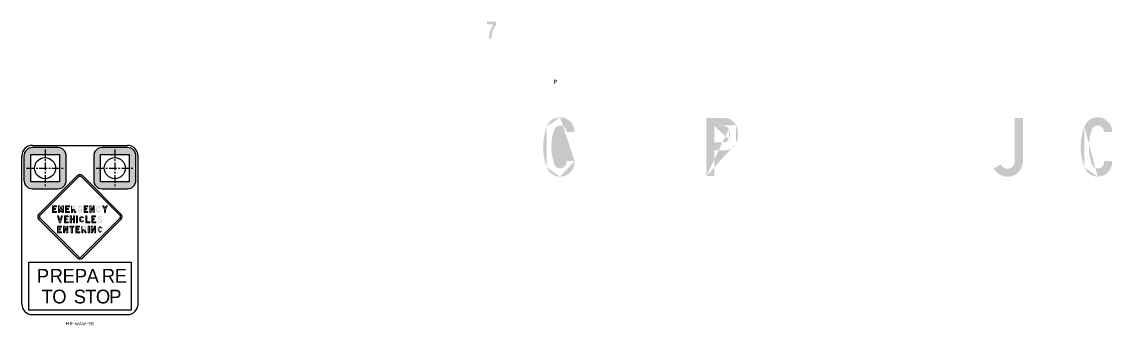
# Model space of a CAD drawing. Extents: x -269 to 1038, y -1303 to 235.
# Drawn here: x -269 to 763, y -52 to 235 of the extents above; entities that cross this region are included whole.
import ezdxf

# ---------------------------------------------------------------- set-up
doc = ezdxf.new("R2010")
doc.units = 0
doc.header["$LTSCALE"] = 6
doc.header["$MEASUREMENT"] = 0
doc.linetypes.add('CENTER', pattern=[2, 1.25, -0.25, 0.25, -0.25])
doc.linetypes.add('CENTERX2', pattern=[101.6, 63.5, -12.7, 12.7, -12.7])
doc.layers.get('0').update_dxf_attribs({"linetype": 'CONTINUOUS'})
for name, color, linetype in [('CENT25', 1, 'CENTER'), ('GREEN', 84, 'CONTINUOUS'), ('L25', 1, 'CONTINUOUS'), ('L35', 3, 'CONTINUOUS'), ('T25', 1, 'CONTINUOUS'), ('TBLK25', 1, 'CONTINUOUS')]:
    doc.layers.add(name, color=color, linetype=linetype)
doc.styles.add('DSERIES', font='Dseries')
doc.styles.add('ISO', font='iso')

msp = doc.modelspace()

# ---------------------------------------------------------------- hatches: boundary and pattern name
at = {"layer": 'GREEN'}
h = msp.add_hatch(color=256, dxfattribs=at)
h.paths.add_polyline_path([(254.5, 101.9), (254.4, 101.9)], flags=16)
edge = h.paths.add_edge_path()
edge.add_line((246.8, 103.1), (254.5, 103.1))
edge.add_line((254.5, 103.1), (254.5, 101.9))
edge.add_line((254.1, 98.9), (254.5, 101.9))
edge.add_line((254.1, 98.9), (253.1, 96))
edge.add_line((253.1, 96), (251.5, 93.4))
edge.add_line((251.5, 93.4), (249.3, 91.2))
edge.add_line((249.3, 91.2), (246.7, 89.5))
edge.add_line((246.7, 89.5), (243.8, 88.5))
edge.add_line((243.8, 88.5), (240.7, 88.2))
edge.add_line((240.7, 88.2), (237.5, 88.6))
edge.add_line((237.5, 88.6), (234.4, 89.8))
edge.add_line((234.4, 89.8), (231.7, 91.6))
edge.add_line((231.7, 91.6), (229.6, 94.1))
edge.add_line((229.6, 94.1), (228.1, 97))
edge.add_line((228.1, 97), (226.2, 103.3))
edge.add_line((226.2, 103.3), (225, 109.7))
edge.add_line((225, 109.7), (224.6, 116.3))
edge.add_line((224.6, 116.3), (225, 122.8))
edge.add_line((225, 122.8), (226.2, 129.2))
edge.add_line((226.2, 129.2), (228.1, 135.5))
edge.add_line((228.1, 135.5), (229.6, 138.4))
edge.add_line((229.6, 138.4), (231.7, 140.9))
edge.add_line((231.7, 140.9), (234.4, 142.7))
edge.add_line((234.4, 142.7), (237.5, 143.9))
edge.add_line((237.5, 143.9), (240.7, 144.3))
edge.add_line((240.7, 144.3), (243.8, 144))
edge.add_line((243.8, 144), (246.7, 143))
edge.add_line((246.7, 143), (249.3, 141.3))
edge.add_line((249.3, 141.3), (251.5, 139.1))
edge.add_line((251.5, 139.1), (253.1, 136.5))
edge.add_line((253.1, 136.5), (254.1, 133.6))
edge.add_line((254.1, 133.6), (254.5, 130.5))
edge.add_line((254.5, 130.5), (246.8, 130.5))
edge.add_line((246.8, 130.5), (246.3, 132.9))
edge.add_line((246.3, 132.9), (245, 134.8))
edge.add_line((245, 134.8), (243, 136.2))
edge.add_line((243, 136.2), (240.7, 136.6))
edge.add_line((240.7, 136.6), (238.4, 136.1))
edge.add_line((238.4, 136.1), (236.5, 134.8))
edge.add_line((236.5, 134.8), (235.2, 132.7))
edge.add_line((235.2, 132.7), (233.4, 126.3))
edge.add_line((233.4, 126.3), (232.5, 119.6))
edge.add_line((232.5, 119.6), (232.5, 112.9))
edge.add_line((232.5, 112.9), (233.4, 106.2))
edge.add_line((233.4, 106.2), (235.2, 99.8))
edge.add_line((235.2, 99.8), (236.5, 97.7))
edge.add_line((236.5, 97.7), (238.4, 96.4))
edge.add_line((238.4, 96.4), (240.7, 95.9))
edge.add_line((240.7, 95.9), (243, 96.4))
edge.add_line((243, 96.4), (245, 97.7))
edge.add_line((245, 97.7), (246.3, 99.6))
edge.add_line((246.3, 99.6), (246.8, 101.9))
edge.add_line((246.8, 101.9), (246.8, 103.1))
edge = h.paths.add_edge_path(flags=16)
edge.add_line((254.5, 103.1), (254.4, 103.1))
edge.add_line((240.7, 144.3), (240.7, 144.3))
edge.add_line((228.1, 135.5), (228.1, 135.5))
edge.add_line((228.1, 97), (228.1, 97))
edge.add_line((240.7, 88.2), (240.7, 88.2))
h = msp.add_hatch(color=256, dxfattribs=at)
h.paths.add_polyline_path([(396.1, 136), (396.1, 136)], flags=16)
edge = h.paths.add_edge_path(flags=17)
edge.add_line((386.8, 120.6), (386.8, 136))
edge.add_line((386.8, 136), (396.1, 136))
edge.add_line((397.9, 135.7), (396.1, 136))
edge.add_line((397.9, 135.7), (399.4, 134.7))
edge.add_line((399.4, 134.7), (400.5, 133.3))
edge.add_line((400.5, 133.3), (401.5, 130))
edge.add_line((401.5, 130), (401.5, 126.6))
edge.add_line((401.5, 126.6), (400.5, 123.4))
edge.add_line((400.5, 123.4), (399.4, 121.9))
edge.add_line((399.4, 121.9), (397.9, 121))
edge.add_line((397.9, 121), (396.1, 120.6))
edge.add_line((396.1, 120.6), (386.8, 120.6))
h.paths.add_polyline_path([(396.1, 143.7), (396.1, 143.7)], flags=16)
edge = h.paths.add_edge_path()
edge.add_line((386.8, 88.7), (379.1, 88.7))
edge.add_line((379.1, 88.7), (379.1, 143.7))
edge.add_line((379.1, 143.7), (396.1, 143.7))
edge.add_line((399.4, 143.3), (396.1, 143.7))
edge.add_line((399.4, 143.3), (402.5, 142))
edge.add_line((402.5, 142), (405.2, 139.9))
edge.add_line((405.2, 139.9), (407.1, 137.1))
edge.add_line((407.1, 137.1), (408.5, 133.8))
edge.add_line((408.5, 133.8), (409.2, 130.2))
edge.add_line((409.2, 130.2), (409.2, 126.5))
edge.add_line((409.2, 126.5), (408.5, 122.9))
edge.add_line((408.5, 122.9), (407.1, 119.6))
edge.add_line((407.1, 119.6), (405.2, 116.8))
edge.add_line((405.2, 116.8), (402.5, 114.7))
edge.add_line((402.5, 114.7), (399.4, 113.4))
edge.add_line((399.4, 113.4), (396.1, 113))
edge.add_line((396.1, 113), (386.8, 113))
edge.add_line((386.8, 113), (386.8, 88.7))
edge = h.paths.add_edge_path()
edge.add_line((386.8, 136), (386.7, 136))
edge.add_line((400.5, 123.4), (400.5, 123.4))
edge.add_line((400.5, 133.3), (400.5, 133.3))
edge.add_line((379.1, 88.7), (379.1, 88.7))
edge.add_line((407.1, 119.6), (407.1, 119.6))
edge.add_line((407.1, 137.1), (407.1, 137.1))
h = msp.add_hatch(color=256, dxfattribs=at)
h.paths.add_polyline_path([(396.1, 136), (396.1, 136)], flags=16)
edge = h.paths.add_edge_path(flags=17)
edge.add_line((386.8, 120.6), (386.8, 136))
edge.add_line((386.8, 136), (396.1, 136))
edge.add_line((397.9, 135.7), (396.1, 136))
edge.add_line((397.9, 135.7), (399.4, 134.7))
edge.add_line((399.4, 134.7), (400.5, 133.3))
edge.add_line((400.5, 133.3), (401.5, 130))
edge.add_line((401.5, 130), (401.5, 126.6))
edge.add_line((401.5, 126.6), (400.5, 123.4))
edge.add_line((400.5, 123.4), (399.4, 121.9))
edge.add_line((399.4, 121.9), (397.9, 121))
edge.add_line((397.9, 121), (396.1, 120.6))
edge.add_line((396.1, 120.6), (386.8, 120.6))
h.paths.add_polyline_path([(396.1, 143.7), (396.1, 143.7)], flags=16)
edge = h.paths.add_edge_path()
edge.add_line((386.8, 88.7), (379.1, 88.7))
edge.add_line((379.1, 88.7), (379.1, 143.7))
edge.add_line((379.1, 143.7), (396.1, 143.7))
edge.add_line((399.4, 143.3), (396.1, 143.7))
edge.add_line((399.4, 143.3), (402.5, 142))
edge.add_line((402.5, 142), (405.2, 139.9))
edge.add_line((405.2, 139.9), (407.1, 137.1))
edge.add_line((407.1, 137.1), (408.5, 133.8))
edge.add_line((408.5, 133.8), (409.2, 130.2))
edge.add_line((409.2, 130.2), (409.2, 126.5))
edge.add_line((409.2, 126.5), (408.5, 122.9))
edge.add_line((408.5, 122.9), (407.1, 119.6))
edge.add_line((407.1, 119.6), (405.2, 116.8))
edge.add_line((405.2, 116.8), (402.5, 114.7))
edge.add_line((402.5, 114.7), (399.4, 113.4))
edge.add_line((399.4, 113.4), (396.1, 113))
edge.add_line((396.1, 113), (386.8, 113))
edge.add_line((386.8, 113), (386.8, 88.7))
edge = h.paths.add_edge_path()
edge.add_line((386.8, 136), (386.7, 136))
edge.add_line((400.5, 123.4), (400.5, 123.4))
edge.add_line((400.5, 133.3), (400.5, 133.3))
edge.add_line((379.1, 88.7), (379.1, 88.7))
edge.add_line((407.1, 119.6), (407.1, 119.6))
edge.add_line((407.1, 137.1), (407.1, 137.1))
h = msp.add_hatch(color=256, dxfattribs=at)
h.paths.add_polyline_path([(671, 102.5), (671, 102.5)], flags=16)
edge = h.paths.add_edge_path()
edge.add_line((671, 143.7), (671, 102.5))
edge.add_line((670.7, 100.5), (671, 102.5))
edge.add_line((670.7, 100.5), (669.8, 98.6))
edge.add_line((669.8, 98.6), (668.3, 97.1))
edge.add_line((668.3, 97.1), (666.5, 96))
edge.add_line((666.5, 96), (664.5, 95.6))
edge.add_line((664.5, 95.6), (662.4, 95.8))
edge.add_line((662.4, 95.8), (660.5, 96.6))
edge.add_line((660.5, 96.6), (658.9, 98))
edge.add_line((658.9, 98), (657.8, 99.8))
edge.add_line((657.8, 99.8), (651.2, 95.9))
edge.add_line((651.2, 95.9), (653, 93.2))
edge.add_line((653, 93.2), (655.3, 91))
edge.add_line((655.3, 91), (658.1, 89.3))
edge.add_line((658.1, 89.3), (661.1, 88.3))
edge.add_line((661.1, 88.3), (664.4, 88))
edge.add_line((664.4, 88), (667.5, 88.4))
edge.add_line((667.5, 88.4), (670.6, 89.5))
edge.add_line((670.6, 89.5), (673.3, 91.2))
edge.add_line((673.3, 91.2), (675.6, 93.5))
edge.add_line((675.6, 93.5), (677.3, 96.3))
edge.add_line((677.3, 96.3), (678.3, 99.3))
edge.add_line((678.3, 99.3), (678.7, 102.5))
edge.add_line((678.7, 102.5), (678.7, 143.7))
edge.add_line((678.7, 143.7), (671, 143.7))
edge = h.paths.add_edge_path(flags=16)
edge.add_line((678.7, 102.5), (678.7, 102.5))
edge.add_line((678.7, 102.5), (678.7, 102.5))
edge = h.paths.add_edge_path(flags=16)
edge.add_line((657.8, 99.8), (657.8, 99.8))
h = msp.add_hatch(color=256, dxfattribs=at)
h.paths.add_polyline_path([(763.2, 101.9), (763.2, 101.9)], flags=16)
edge = h.paths.add_edge_path()
edge.add_line((755.5, 103.1), (763.2, 103.1))
edge.add_line((763.2, 103.1), (763.2, 101.9))
edge.add_line((762.9, 98.9), (763.2, 101.9))
edge.add_line((762.9, 98.9), (761.9, 96))
edge.add_line((761.9, 96), (760.3, 93.4))
edge.add_line((760.3, 93.4), (758.1, 91.2))
edge.add_line((758.1, 91.2), (755.5, 89.5))
edge.add_line((755.5, 89.5), (752.6, 88.5))
edge.add_line((752.6, 88.5), (749.5, 88.2))
edge.add_line((749.5, 88.2), (746.2, 88.6))
edge.add_line((746.2, 88.6), (743.2, 89.8))
edge.add_line((743.2, 89.8), (740.5, 91.6))
edge.add_line((740.5, 91.6), (738.4, 94.1))
edge.add_line((738.4, 94.1), (736.9, 97))
edge.add_line((736.9, 97), (734.9, 103.3))
edge.add_line((734.9, 103.3), (733.8, 109.7))
edge.add_line((733.8, 109.7), (733.4, 116.3))
edge.add_line((733.4, 116.3), (733.8, 122.8))
edge.add_line((733.8, 122.8), (734.9, 129.2))
edge.add_line((734.9, 129.2), (736.9, 135.5))
edge.add_line((736.9, 135.5), (738.4, 138.4))
edge.add_line((738.4, 138.4), (740.5, 140.9))
edge.add_line((740.5, 140.9), (743.2, 142.7))
edge.add_line((743.2, 142.7), (746.2, 143.9))
edge.add_line((746.2, 143.9), (749.5, 144.3))
edge.add_line((749.5, 144.3), (752.6, 144))
edge.add_line((752.6, 144), (755.5, 143))
edge.add_line((755.5, 143), (758.1, 141.3))
edge.add_line((758.1, 141.3), (760.3, 139.1))
edge.add_line((760.3, 139.1), (761.9, 136.5))
edge.add_line((761.9, 136.5), (762.9, 133.6))
edge.add_line((762.9, 133.6), (763.2, 130.5))
edge.add_line((763.2, 130.5), (755.5, 130.5))
edge.add_line((755.5, 130.5), (755.1, 132.9))
edge.add_line((755.1, 132.9), (753.8, 134.8))
edge.add_line((753.8, 134.8), (751.8, 136.2))
edge.add_line((751.8, 136.2), (749.5, 136.6))
edge.add_line((749.5, 136.6), (747.2, 136.1))
edge.add_line((747.2, 136.1), (745.2, 134.8))
edge.add_line((745.2, 134.8), (744, 132.7))
edge.add_line((744, 132.7), (742.2, 126.3))
edge.add_line((742.2, 126.3), (741.3, 119.6))
edge.add_line((741.3, 119.6), (741.3, 112.9))
edge.add_line((741.3, 112.9), (742.2, 106.2))
edge.add_line((742.2, 106.2), (744, 99.8))
edge.add_line((744, 99.8), (745.2, 97.7))
edge.add_line((745.2, 97.7), (747.2, 96.4))
edge.add_line((747.2, 96.4), (749.5, 95.9))
edge.add_line((749.5, 95.9), (751.8, 96.4))
edge.add_line((751.8, 96.4), (753.8, 97.7))
edge.add_line((753.8, 97.7), (755.1, 99.6))
edge.add_line((755.1, 99.6), (755.5, 101.9))
edge.add_line((755.5, 101.9), (755.5, 103.1))
edge = h.paths.add_edge_path(flags=16)
edge.add_line((763.2, 103.1), (763.2, 103.1))
edge.add_line((749.5, 144.3), (749.5, 144.3))
edge.add_line((736.9, 135.5), (736.8, 135.5))
edge.add_line((736.9, 97), (736.8, 97))
edge.add_line((749.5, 88.2), (749.5, 88.2))
at = {"layer": 'L25'}
h = msp.add_hatch(color=256, dxfattribs=at)
h.paths.add_polyline_path([(-233.2, 109.2), (-233.2, 83.2), (-260.2, 83.2), (-260.2, 108.6), (-264.4, 113.3, 0.19903), (-266.7, 107.7), (-266.7, 84.7, 0.414214), (-258.7, 76.7), (-234.7, 76.7, 0.414214), (-226.7, 84.7), (-226.7, 107.7, 0.414214), (-234.7, 115.7), (-258.7, 115.7, 0.198795), (-264.4, 113.3), (-260.2, 108.6), (-260.2, 109.2)])
h.paths.add_polyline_path([(-168.2, 109.2), (-162.9, 113.2, 0.206844), (-168.7, 115.7), (-192.7, 115.7, 0.414214), (-200.7, 107.7), (-200.7, 84.7, 0.414214), (-192.7, 76.7), (-168.7, 76.7, 0.414214), (-160.7, 84.7), (-160.7, 107.7, 0.191005), (-162.9, 113.2), (-168.2, 109.2), (-167.2, 109.2), (-167.2, 83.2), (-194.2, 83.2), (-194.2, 109.2)])
at = {"layer": 'T25', "linetype": 'Continuous'}
h = msp.add_hatch(color=256, dxfattribs=at)
h.paths.add_polyline_path([(-190.6, 54.2), (-189.5, 54.2), (-189.5, 57.1), (-187.7, 60.6), (-188.8, 60.6), (-190, 58.3), (-191.2, 60.6), (-192.4, 60.6), (-190.6, 57.1)])
h.paths.add_polyline_path([(-204.2, 54.2), (-204.2, 60.6), (-203.2, 60.6), (-201.2, 56.9), (-201.2, 60.6), (-200.2, 60.6), (-200.2, 54.2), (-201, 54.2), (-203.2, 58.5), (-203.2, 54.2)])
h.paths.add_polyline_path([(-209.8, 54.2), (-209.8, 60.6), (-206.2, 60.6), (-206.2, 59.7), (-208.8, 59.7), (-208.8, 58.1), (-207.1, 58.1), (-207.1, 57.2), (-208.8, 57.2), (-208.8, 55.1), (-206.1, 55.1), (-206.1, 54.2)])
h.paths.add_polyline_path([(-227.3, 54.2), (-227.3, 60.6), (-223.7, 60.6), (-223.7, 59.7), (-226.3, 59.7), (-226.3, 58.1), (-224.6, 58.1), (-224.6, 57.2), (-226.3, 57.2), (-226.3, 55.1), (-223.6, 55.1), (-223.6, 54.2)])
h.paths.add_polyline_path([(-234, 54.2), (-234, 60.6), (-232.8, 60.6), (-231.6, 57.1), (-230.4, 60.6), (-229.2, 60.6), (-229.2, 54.2), (-230.2, 54.2), (-230.2, 57.8), (-231.6, 54.2), (-233, 57.8), (-233, 54.2)])
h.paths.add_polyline_path([(-239.6, 54.2), (-239.6, 60.6), (-236, 60.6), (-236, 59.7), (-238.6, 59.7), (-238.6, 58.1), (-236.9, 58.1), (-236.9, 57.2), (-238.6, 57.2), (-238.6, 55.1), (-235.9, 55.1), (-235.9, 54.2)])
h.paths.add_polyline_path([(-194.2, 59.1), (-195.3, 59.1), (-195.3, 59.3), (-195.4, 59.5), (-195.6, 59.6), (-195.8, 59.8), (-196.1, 59.8), (-196.3, 59.8), (-196.5, 59.7), (-196.7, 59.5), (-196.8, 59.3), (-197, 58.7), (-197.2, 58.1), (-197.2, 57.4), (-197.2, 56.8), (-197, 56.1), (-196.8, 55.5), (-196.7, 55.3), (-196.5, 55.2), (-196.3, 55.1), (-196.1, 55.1), (-195.8, 55.1), (-195.6, 55.2), (-195.4, 55.3), (-195.3, 55.5), (-195.3, 55.8), (-195.3, 55.9), (-194.2, 55.9), (-194.2, 55.8), (-194.2, 55.5), (-194.3, 55.1), (-194.5, 54.9), (-194.7, 54.6), (-195, 54.4), (-195.4, 54.3), (-195.7, 54.2), (-196.1, 54.1), (-196.5, 54.2), (-196.8, 54.3), (-197.1, 54.4), (-197.4, 54.6), (-197.6, 54.9), (-197.8, 55.2), (-198, 55.8), (-198.2, 56.5), (-198.3, 57.1), (-198.3, 57.7), (-198.2, 58.4), (-198, 59.1), (-197.8, 59.7), (-197.6, 60), (-197.4, 60.2), (-197.1, 60.4), (-196.8, 60.6), (-196.5, 60.6), (-196.1, 60.7), (-195.7, 60.7), (-195.4, 60.6), (-195, 60.4), (-194.7, 60.2), (-194.5, 60), (-194.3, 59.7), (-194.2, 59.4)])
h.paths.add_polyline_path([(-211.7, 59.1), (-212.7, 59.1), (-212.7, 59.3), (-212.8, 59.5), (-213, 59.6), (-213.2, 59.7), (-213.5, 59.8), (-213.7, 59.8), (-213.9, 59.7), (-214.1, 59.5), (-214.3, 59.3), (-214.5, 58.7), (-214.6, 58.1), (-214.7, 57.4), (-214.6, 56.8), (-214.5, 56.1), (-214.3, 55.5), (-214.1, 55.3), (-214, 55.2), (-213.8, 55.1), (-213.5, 55.1), (-213.3, 55.1), (-213, 55.2), (-212.9, 55.3), (-212.7, 55.5), (-212.7, 55.8), (-212.7, 56.4), (-213.5, 56.4), (-213.5, 57.3), (-211.7, 57.3), (-211.7, 55.8), (-211.7, 55.5), (-211.8, 55.1), (-212, 54.9), (-212.2, 54.6), (-212.5, 54.4), (-212.8, 54.3), (-213.1, 54.2), (-213.5, 54.1), (-213.9, 54.2), (-214.3, 54.3), (-214.6, 54.4), (-214.9, 54.6), (-215.1, 54.9), (-215.2, 55.2), (-215.5, 55.8), (-215.6, 56.5), (-215.7, 57.1), (-215.7, 57.7), (-215.6, 58.4), (-215.5, 59.1), (-215.2, 59.7), (-215.1, 60), (-214.9, 60.2), (-214.6, 60.4), (-214.3, 60.6), (-213.9, 60.6), (-213.5, 60.7), (-213.1, 60.7), (-212.8, 60.6), (-212.5, 60.4), (-212.2, 60.2), (-212, 60), (-211.8, 59.7), (-211.7, 59.4)])
h.paths.add_polyline_path([(-218.7, 57.2), (-218.4, 57.3), (-218.1, 57.5), (-217.9, 57.8), (-217.8, 58.1), (-217.7, 58.5), (-217.6, 58.8), (-217.7, 59.2), (-217.8, 59.5), (-217.9, 59.8), (-218.1, 60.1), (-218.4, 60.3), (-218.7, 60.5), (-219, 60.6), (-219.4, 60.6), (-221.7, 60.6), (-221.7, 54.2), (-220.7, 54.2), (-220.7, 57), (-219.8, 57), (-218.7, 54.2), (-217.6, 54.2)])
h.paths.add_polyline_path([(-219.4, 57.9), (-220.7, 57.9), (-220.7, 59.7), (-219.4, 59.7), (-219.2, 59.7), (-219, 59.6), (-218.9, 59.5), (-218.8, 59.4), (-218.7, 59.1), (-218.6, 58.8), (-218.7, 58.5), (-218.8, 58.3), (-218.9, 58.1), (-219, 58), (-219.2, 58)], flags=16)
h.paths.add_polyline_path([(-215, 101.3), (-212.5, 101.3), (-212.5, 99.8), (-215, 99.8)], flags=9)
h = msp.add_hatch(color=256, dxfattribs=at)
h.paths.add_polyline_path([(-203, 35), (-203, 41.4), (-201.9, 41.4), (-199.9, 37.7), (-199.9, 41.4), (-198.9, 41.4), (-198.9, 35), (-199.7, 35), (-201.9, 39.2), (-201.9, 35)])
h.paths.add_polyline_path([(-205.9, 35), (-205.9, 41.4), (-204.8, 41.4), (-204.8, 35)])
h.paths.add_polyline_path([(-217.6, 35), (-217.6, 41.4), (-214, 41.4), (-214, 40.5), (-216.5, 40.5), (-216.5, 38.8), (-214.9, 38.8), (-214.9, 37.9), (-216.5, 37.9), (-216.5, 35.9), (-213.8, 35.9), (-213.8, 35)])
h.paths.add_polyline_path([(-221.9, 35), (-221.9, 40.5), (-223.3, 40.5), (-223.3, 41.4), (-219.5, 41.4), (-219.5, 40.5), (-220.8, 40.5), (-220.8, 35)])
h.paths.add_polyline_path([(-229.2, 35), (-229.2, 41.4), (-228.2, 41.4), (-226.2, 37.7), (-226.2, 41.4), (-225.2, 41.4), (-225.2, 35), (-226, 35), (-228.2, 39.2), (-228.2, 35)])
h.paths.add_polyline_path([(-234.9, 35), (-234.9, 41.4), (-231.3, 41.4), (-231.3, 40.5), (-233.8, 40.5), (-233.8, 38.8), (-232.2, 38.8), (-232.2, 37.9), (-233.8, 37.9), (-233.8, 35.9), (-231.1, 35.9), (-231.1, 35)])
h.paths.add_polyline_path([(-192.8, 39.9), (-193.9, 39.9), (-194, 40.1), (-194, 40.3), (-194.2, 40.4), (-194.4, 40.5), (-194.7, 40.6), (-194.9, 40.5), (-195.2, 40.5), (-195.3, 40.3), (-195.5, 40.1), (-195.7, 39.5), (-195.8, 38.9), (-195.9, 38.2), (-195.8, 37.5), (-195.7, 36.9), (-195.5, 36.3), (-195.4, 36.1), (-195.2, 35.9), (-195, 35.9), (-194.7, 35.8), (-194.5, 35.9), (-194.2, 35.9), (-194.1, 36.1), (-194, 36.3), (-193.9, 36.5), (-193.9, 37.2), (-194.7, 37.2), (-194.7, 38.1), (-192.8, 38.1), (-192.8, 36.5), (-192.9, 36.2), (-193, 35.9), (-193.2, 35.6), (-193.4, 35.4), (-193.7, 35.2), (-194, 35), (-194.4, 34.9), (-194.7, 34.9), (-195.1, 34.9), (-195.5, 35.1), (-195.8, 35.2), (-196.1, 35.4), (-196.3, 35.7), (-196.5, 35.9), (-196.7, 36.6), (-196.9, 37.2), (-196.9, 37.9), (-196.9, 38.5), (-196.9, 39.2), (-196.7, 39.8), (-196.5, 40.4), (-196.3, 40.7), (-196.1, 41), (-195.8, 41.2), (-195.5, 41.3), (-195.1, 41.4), (-194.7, 41.5), (-194.4, 41.4), (-194, 41.3), (-193.7, 41.2), (-193.4, 41), (-193.2, 40.8), (-193, 40.5), (-192.9, 40.2)])
h.paths.add_polyline_path([(-208.9, 37.9), (-208.6, 38.1), (-208.3, 38.3), (-208.1, 38.6), (-207.9, 38.9), (-207.8, 39.3), (-207.8, 39.6), (-207.8, 40), (-207.9, 40.3), (-208.1, 40.6), (-208.3, 40.9), (-208.6, 41.1), (-208.9, 41.3), (-209.2, 41.4), (-209.6, 41.4), (-211.9, 41.4), (-211.9, 35), (-210.9, 35), (-210.9, 37.8), (-210, 37.8), (-208.9, 35), (-207.8, 35)])
h.paths.add_polyline_path([(-209.6, 38.7), (-210.9, 38.7), (-210.9, 40.5), (-209.6, 40.5), (-209.4, 40.5), (-209.2, 40.4), (-209.1, 40.3), (-209, 40.2), (-208.9, 39.9), (-208.8, 39.6), (-208.9, 39.3), (-209, 39), (-209.1, 38.9), (-209.2, 38.8), (-209.4, 38.7)], flags=16)
h.paths.add_polyline_path([(-214.9, 95.9), (-212.5, 95.9), (-212.5, 94.4), (-214.9, 94.4)], flags=9)
h.paths.add_polyline_path([(-214.9, 98.7), (-212.5, 98.7), (-212.5, 97.2), (-214.9, 97.2)], flags=9)
h = msp.add_hatch(color=256, dxfattribs=at)
h.paths.add_polyline_path([(-222.8, 44.6), (-222.8, 51), (-221.8, 51), (-221.8, 48.4), (-219.9, 48.4), (-219.9, 51), (-218.8, 51), (-218.8, 44.6), (-219.9, 44.6), (-219.9, 47.6), (-221.8, 47.6), (-221.8, 44.6)])
h.paths.add_polyline_path([(-228.4, 44.6), (-228.4, 51), (-224.9, 51), (-224.9, 50.1), (-227.4, 50.1), (-227.4, 48.4), (-225.8, 48.4), (-225.8, 47.6), (-227.4, 47.6), (-227.4, 45.5), (-224.7, 45.5), (-224.7, 44.6)])
h.paths.add_polyline_path([(-233, 44.6), (-234.9, 51), (-233.9, 51), (-232.6, 46.8), (-231.3, 51), (-230.3, 51), (-232.1, 44.6)])
h.paths.add_polyline_path([(-202.6, 44.6), (-202.6, 51), (-199, 51), (-199, 50.1), (-201.5, 50.1), (-201.5, 48.4), (-199.9, 48.4), (-199.9, 47.6), (-201.5, 47.6), (-201.5, 45.5), (-198.8, 45.5), (-198.8, 44.6)])
h.paths.add_polyline_path([(-208.1, 44.6), (-208.1, 51), (-207.1, 51), (-207.1, 45.5), (-204.4, 45.5), (-204.4, 44.6)])
h.paths.add_polyline_path([(-217, 44.6), (-217, 51), (-215.9, 51), (-215.9, 44.6)])
h.paths.add_polyline_path([(-195.9, 46.3), (-195.9, 46.5), (-197, 46.5), (-197, 46.3), (-196.9, 46), (-196.8, 45.6), (-196.6, 45.3), (-196.4, 45.1), (-196.1, 44.8), (-195.7, 44.7), (-195.3, 44.6), (-194.9, 44.5), (-194.5, 44.6), (-194.1, 44.7), (-193.8, 44.8), (-193.5, 45.1), (-193.2, 45.3), (-193, 45.6), (-192.9, 46), (-192.9, 46.3), (-193, 46.7), (-193.1, 47.1), (-193.3, 47.5), (-193.6, 47.8), (-193.9, 48.1), (-194.2, 48.4), (-195.2, 48.9), (-195.4, 49), (-195.5, 49.2), (-195.6, 49.4), (-195.6, 49.6), (-195.5, 49.8), (-195.4, 50), (-195.2, 50.1), (-195, 50.2), (-194.7, 50.2), (-194.5, 50.1), (-194.3, 50), (-194.1, 49.9), (-194, 49.7), (-193.9, 49.5), (-192.9, 49.5), (-192.9, 49.8), (-193, 50.1), (-193.2, 50.4), (-193.4, 50.6), (-193.7, 50.8), (-194, 51), (-194.4, 51), (-194.7, 51.1), (-195.1, 51), (-195.5, 51), (-195.8, 50.8), (-196.1, 50.6), (-196.3, 50.4), (-196.5, 50.1), (-196.6, 49.8), (-196.6, 49.5), (-196.6, 49.1), (-196.4, 48.8), (-196.2, 48.5), (-196, 48.3), (-195.6, 48.1), (-194.7, 47.6), (-194.4, 47.3), (-194.1, 47), (-194, 46.7), (-193.9, 46.3), (-194, 46.1), (-194.1, 45.9), (-194.2, 45.7), (-194.4, 45.6), (-194.6, 45.5), (-194.9, 45.4), (-195.2, 45.4), (-195.4, 45.5), (-195.6, 45.6), (-195.8, 45.8), (-195.9, 46)])
h.paths.add_polyline_path([(-210, 49.5), (-211, 49.5), (-211.1, 49.7), (-211.2, 49.9), (-211.4, 50), (-211.6, 50.2), (-211.9, 50.2), (-212.1, 50.2), (-212.3, 50.1), (-212.5, 49.9), (-212.6, 49.7), (-212.8, 49.1), (-212.9, 48.5), (-213, 47.8), (-212.9, 47.2), (-212.8, 46.5), (-212.6, 45.9), (-212.5, 45.7), (-212.3, 45.6), (-212.1, 45.5), (-211.9, 45.4), (-211.6, 45.5), (-211.4, 45.6), (-211.2, 45.7), (-211.1, 45.9), (-211, 46.1), (-211, 46.3), (-210, 46.3), (-210, 46.1), (-210, 45.8), (-210.1, 45.5), (-210.3, 45.2), (-210.5, 45), (-210.8, 44.8), (-211.1, 44.6), (-211.5, 44.6), (-211.9, 44.5), (-212.2, 44.6), (-212.6, 44.7), (-212.9, 44.8), (-213.2, 45), (-213.4, 45.3), (-213.5, 45.6), (-213.8, 46.2), (-213.9, 46.8), (-214, 47.5), (-214, 48.1), (-213.9, 48.8), (-213.8, 49.4), (-213.5, 50.1), (-213.4, 50.4), (-213.2, 50.6), (-212.9, 50.8), (-212.6, 51), (-212.2, 51), (-211.9, 51.1), (-211.5, 51), (-211.1, 51), (-210.8, 50.8), (-210.5, 50.6), (-210.3, 50.4), (-210.1, 50.1), (-210, 49.8)])
at = {"layer": 'TBLK25', "linetype": 'CENTERX2'}
h = msp.add_hatch(color=256, dxfattribs=at)
h.paths.add_polyline_path([(175.7, 218.6), (175.7, 218.6)], flags=16)
edge = h.paths.add_edge_path()
edge.add_line((175.7, 219), (175.7, 218.6))
edge.add_line((173.4, 218.6), (175.7, 218.6))
edge.add_line((173.4, 218.6), (173.4, 219.1))
edge.add_line((173.4, 219.1), (173.5, 219.6))
edge.add_line((173.5, 219.6), (173.5, 220.1))
edge.add_line((173.5, 220.1), (173.5, 220.6))
edge.add_line((173.5, 220.6), (173.6, 221))
edge.add_line((173.6, 221), (173.6, 221.5))
edge.add_line((173.6, 221.5), (173.7, 222))
edge.add_line((173.7, 222), (173.8, 222.5))
edge.add_line((173.8, 222.5), (173.9, 223))
edge.add_line((173.9, 223), (173.9, 223.5))
edge.add_line((173.9, 223.5), (174, 224))
edge.add_line((174, 224), (174.2, 224.5))
edge.add_line((174.2, 224.5), (174.3, 224.9))
edge.add_line((174.3, 224.9), (174.4, 225.4))
edge.add_line((174.4, 225.4), (174.5, 225.9))
edge.add_line((174.5, 225.9), (174.7, 226.4))
edge.add_line((174.7, 226.4), (174.9, 226.8))
edge.add_line((174.9, 226.8), (175, 227.3))
edge.add_line((175, 227.3), (175.2, 227.8))
edge.add_line((175.2, 227.8), (175.4, 228.2))
edge.add_line((175.4, 228.2), (175.6, 228.7))
edge.add_line((175.6, 228.7), (175.8, 229.1))
edge.add_line((175.8, 229.1), (176, 229.6))
edge.add_line((176, 229.6), (176.2, 230))
edge.add_line((176.2, 230), (176.4, 230.5))
edge.add_line((176.4, 230.5), (176.7, 230.9))
edge.add_line((176.7, 230.9), (176.9, 231.3))
edge.add_line((176.9, 231.3), (177.2, 231.7))
edge.add_line((177.2, 231.7), (177.4, 232.2))
edge.add_line((177.4, 232.2), (171.4, 232.2))
edge.add_line((171.4, 232.2), (171.4, 234.6))
edge.add_line((171.4, 234.6), (180.2, 234.6))
edge.add_line((180.2, 234.6), (180.2, 232.2))
edge.add_line((180.2, 232.2), (179.9, 231.8))
edge.add_line((179.9, 231.8), (179.6, 231.4))
edge.add_line((179.6, 231.4), (179.4, 231))
edge.add_line((179.4, 231), (179.1, 230.6))
edge.add_line((179.1, 230.6), (178.9, 230.2))
edge.add_line((178.9, 230.2), (178.6, 229.8))
edge.add_line((178.6, 229.8), (178.4, 229.4))
edge.add_line((178.4, 229.4), (178.2, 229))
edge.add_line((178.2, 229), (178, 228.6))
edge.add_line((178, 228.6), (177.8, 228.1))
edge.add_line((177.8, 228.1), (177.6, 227.7))
edge.add_line((177.6, 227.7), (177.4, 227.3))
edge.add_line((177.4, 227.3), (177.2, 226.8))
edge.add_line((177.2, 226.8), (177.1, 226.4))
edge.add_line((177.1, 226.4), (176.9, 225.9))
edge.add_line((176.9, 225.9), (176.8, 225.5))
edge.add_line((176.8, 225.5), (176.6, 225.1))
edge.add_line((176.6, 225.1), (176.5, 224.6))
edge.add_line((176.5, 224.6), (176.4, 224.1))
edge.add_line((176.4, 224.1), (176.3, 223.7))
edge.add_line((176.3, 223.7), (176.2, 223.2))
edge.add_line((176.2, 223.2), (176.1, 222.8))
edge.add_line((176.1, 222.8), (176, 222.3))
edge.add_line((176, 222.3), (175.9, 221.8))
edge.add_line((175.9, 221.8), (175.9, 221.4))
edge.add_line((175.9, 221.4), (175.8, 220.9))
edge.add_line((175.8, 220.9), (175.8, 220.4))
edge.add_line((175.8, 220.4), (175.7, 220))
edge.add_line((175.7, 220), (175.7, 219.5))
edge.add_line((175.7, 219.5), (175.7, 219))
edge = h.paths.add_edge_path(flags=16)
edge.add_line((180.2, 232.2), (180.1, 232.2))
edge.add_line((173.4, 218.6), (173.4, 218.6))
h = msp.add_hatch(color=256, dxfattribs=at)
h.paths.add_polyline_path([(236.6, 179.2), (236.6, 179.2)], flags=0)
edge = h.paths.add_edge_path(flags=16)
edge.add_line((235.9, 178.1), (235.9, 179.2))
edge.add_line((235.9, 179.2), (236.6, 179.2))
edge.add_line((236.9, 179), (236.6, 179.2))
edge.add_line((236.9, 179), (237, 178.7))
edge.add_line((237, 178.7), (236.9, 178.3))
edge.add_line((236.9, 178.3), (236.6, 178.1))
edge.add_line((236.6, 178.1), (235.9, 178.1))
h.paths.add_polyline_path([(236.6, 179.8), (236.6, 179.8)], flags=16)
edge = h.paths.add_edge_path()
edge.add_line((235.9, 175.8), (235.4, 175.8))
edge.add_line((235.4, 175.8), (235.4, 179.8))
edge.add_line((235.4, 179.8), (236.6, 179.8))
edge.add_line((236.9, 179.7), (236.6, 179.8))
edge.add_line((236.9, 179.7), (237.2, 179.6))
edge.add_line((237.2, 179.6), (237.4, 179.4))
edge.add_line((237.4, 179.4), (237.6, 178.9))
edge.add_line((237.6, 178.9), (237.6, 178.5))
edge.add_line((237.6, 178.5), (237.4, 178))
edge.add_line((237.4, 178), (237.2, 177.8))
edge.add_line((237.2, 177.8), (236.9, 177.6))
edge.add_line((236.9, 177.6), (236.6, 177.5))
edge.add_line((236.6, 177.5), (235.9, 177.5))
edge.add_line((235.9, 177.5), (235.9, 175.8))
h = msp.add_hatch(color=256, dxfattribs=at)
h.paths.add_polyline_path([(-175.7, 51.3, -0.198872), (-175.3, 50.2), (-173.7, 50.2, 0.198872), (-174.6, 52.5), (-211.4, 89.3, 0.198882), (-213.7, 90.2), (-213.7, 88.6, -0.198897), (-212.6, 88.2)])
h.paths.add_polyline_path([(-214.8, 88.2, -0.198928), (-213.7, 88.6), (-213.7, 90.2, 0.198943), (-216, 89.3), (-252.8, 52.5, 0.198872), (-253.7, 50.2), (-252.1, 50.2, -0.198872), (-251.7, 51.3)])
h.paths.add_polyline_path([(-216, 11.1, 0.198952), (-213.7, 10.1), (-213.7, 11.7, -0.198952), (-214.8, 12.2), (-251.7, 49.1, -0.198952), (-252.1, 50.2), (-253.7, 50.2, 0.198952), (-252.8, 47.9)])
h.paths.add_polyline_path([(-212.6, 12.2, -0.198872), (-213.7, 11.7), (-213.7, 10.1, 0.198872), (-211.4, 11.1), (-174.6, 47.9, 0.198952), (-173.7, 50.2), (-175.3, 50.2, -0.198952), (-175.7, 49.1)])

# ---------------------------------------------------------------- linework, layer by layer
at = {"color": 1, "lineweight": 0}
for points in [[(-239.6, 54.2), (-239.6, 60.6), (-236, 60.6), (-236, 59.7), (-238.6, 59.7), (-238.6, 58.1), (-236.9, 58.1), (-236.9, 57.2), (-238.6, 57.2), (-238.6, 55.1), (-235.9, 55.1), (-235.9, 54.2), (-239.6, 54.2), (-239.6, 54.2)], [(-234, 54.2), (-234, 60.6), (-232.8, 60.6), (-231.6, 57.1), (-230.4, 60.6), (-229.2, 60.6), (-229.2, 54.2), (-230.2, 54.2), (-230.2, 57.8), (-231.6, 54.2), (-233, 57.8), (-233, 54.2), (-234, 54.2), (-234, 54.2)], [(-227.3, 54.2), (-227.3, 60.6), (-223.7, 60.6), (-223.7, 59.7), (-226.3, 59.7), (-226.3, 58.1), (-224.6, 58.1), (-224.6, 57.2), (-226.3, 57.2), (-226.3, 55.1), (-223.6, 55.1), (-223.6, 54.2), (-227.3, 54.2), (-227.3, 54.2)], [(-221.7, 60.6), (-221.7, 54.2), (-220.7, 54.2), (-220.7, 57), (-219.8, 57), (-218.7, 54.2), (-217.6, 54.2), (-218.7, 57.2)], [(-209.8, 54.2), (-209.8, 60.6), (-206.2, 60.6), (-206.2, 59.7), (-208.8, 59.7), (-208.8, 58.1), (-207.1, 58.1), (-207.1, 57.2), (-208.8, 57.2), (-208.8, 55.1), (-206.1, 55.1), (-206.1, 54.2), (-209.8, 54.2), (-209.8, 54.2)], [(-204.2, 54.2), (-204.2, 60.6), (-203.2, 60.6), (-201.2, 56.9), (-201.2, 60.6), (-200.2, 60.6), (-200.2, 54.2), (-201, 54.2), (-203.2, 58.5), (-203.2, 54.2), (-204.2, 54.2), (-204.2, 54.2)], [(-190.6, 54.2), (-189.5, 54.2), (-189.5, 57.1), (-187.7, 60.6), (-188.8, 60.6), (-190, 58.3), (-191.2, 60.6), (-192.4, 60.6), (-190.6, 57.1), (-190.6, 54.2), (-190.6, 54.2)], [(-233, 44.6), (-234.9, 51), (-233.9, 51), (-232.6, 46.8), (-231.3, 51), (-230.3, 51), (-232.1, 44.6), (-233, 44.6), (-233, 44.6)], [(-234.9, 35), (-234.9, 41.4), (-231.3, 41.4), (-231.3, 40.5), (-233.8, 40.5), (-233.8, 38.8), (-232.2, 38.8), (-232.2, 37.9), (-233.8, 37.9), (-233.8, 35.9), (-231.1, 35.9), (-231.1, 35), (-234.9, 35), (-234.9, 35)], [(-229.2, 35), (-229.2, 41.4), (-228.2, 41.4), (-226.2, 37.7), (-226.2, 41.4), (-225.2, 41.4), (-225.2, 35), (-226, 35), (-228.2, 39.2), (-228.2, 35), (-229.2, 35), (-229.2, 35)], [(-228.4, 44.6), (-228.4, 51), (-224.9, 51), (-224.9, 50.1), (-227.4, 50.1), (-227.4, 48.4), (-225.8, 48.4), (-225.8, 47.6), (-227.4, 47.6), (-227.4, 45.5), (-224.7, 45.5), (-224.7, 44.6), (-228.4, 44.6), (-228.4, 44.6)], [(-221.9, 35), (-221.9, 40.5), (-223.3, 40.5), (-223.3, 41.4), (-219.5, 41.4), (-219.5, 40.5), (-220.8, 40.5), (-220.8, 35), (-221.9, 35), (-221.9, 35)], [(-222.8, 44.6), (-222.8, 51), (-221.8, 51), (-221.8, 48.4), (-219.9, 48.4), (-219.9, 51), (-218.8, 51), (-218.8, 44.6), (-219.9, 44.6), (-219.9, 47.6), (-221.8, 47.6), (-221.8, 44.6), (-222.8, 44.6), (-222.8, 44.6)], [(-217.6, 35), (-217.6, 41.4), (-214, 41.4), (-214, 40.5), (-216.5, 40.5), (-216.5, 38.8), (-214.9, 38.8), (-214.9, 37.9), (-216.5, 37.9), (-216.5, 35.9), (-213.8, 35.9), (-213.8, 35), (-217.6, 35), (-217.6, 35)], [(-217, 44.6), (-217, 51), (-215.9, 51), (-215.9, 44.6), (-217, 44.6), (-217, 44.6)], [(-213.5, 50.1), (-213.8, 49.4), (-213.9, 48.8), (-214, 48.1), (-214, 47.5), (-213.9, 46.8), (-213.8, 46.2), (-213.5, 45.6)], [(-210, 49.5), (-211, 49.5), (-211.1, 49.7), (-211.2, 49.9), (-211.4, 50), (-211.6, 50.2), (-211.9, 50.2), (-212.1, 50.2), (-212.3, 50.1), (-212.5, 49.9), (-212.6, 49.7), (-212.8, 49.1), (-212.9, 48.5), (-213, 47.8), (-212.9, 47.2), (-212.8, 46.5), (-212.6, 45.9), (-212.5, 45.7), (-212.3, 45.6), (-212.1, 45.5), (-211.9, 45.4), (-211.6, 45.5), (-211.4, 45.6), (-211.2, 45.7), (-211.1, 45.9), (-211, 46.1), (-211, 46.3), (-210, 46.3)], [(-211.9, 41.4), (-211.9, 35), (-210.9, 35), (-210.9, 37.8), (-210, 37.8), (-208.9, 35), (-207.8, 35), (-208.9, 37.9)], [(-208.1, 44.6), (-208.1, 51), (-207.1, 51), (-207.1, 45.5), (-204.4, 45.5), (-204.4, 44.6), (-208.1, 44.6), (-208.1, 44.6)], [(-205.9, 35), (-205.9, 41.4), (-204.8, 41.4), (-204.8, 35), (-205.9, 35), (-205.9, 35)], [(-203, 35), (-203, 41.4), (-201.9, 41.4), (-199.9, 37.7), (-199.9, 41.4), (-198.9, 41.4), (-198.9, 35), (-199.7, 35), (-201.9, 39.2), (-201.9, 35), (-203, 35), (-203, 35)], [(-202.6, 44.6), (-202.6, 51), (-199, 51), (-199, 50.1), (-201.5, 50.1), (-201.5, 48.4), (-199.9, 48.4), (-199.9, 47.6), (-201.5, 47.6), (-201.5, 45.5), (-198.8, 45.5), (-198.8, 44.6), (-202.6, 44.6), (-202.6, 44.6)], [(-192.8, 39.9), (-193.9, 39.9), (-194, 40.1), (-194, 40.3), (-194.2, 40.4), (-194.4, 40.5), (-194.7, 40.6), (-194.9, 40.5), (-195.2, 40.5), (-195.3, 40.3), (-195.5, 40.1), (-195.7, 39.5), (-195.8, 38.9), (-195.9, 38.2), (-195.8, 37.5), (-195.7, 36.9), (-195.5, 36.3), (-195.4, 36.1), (-195.2, 35.9), (-195, 35.9), (-194.7, 35.8), (-194.5, 35.9), (-194.2, 35.9), (-194.1, 36.1), (-194, 36.3), (-193.9, 36.5)]]:
    msp.add_lwpolyline(points, dxfattribs=at)
at = {"layer": 'CENT25'}
for p, q in [((-246.7, 113.7), (-246.7, 78.7)), ((-180.7, 113.7), (-180.7, 78.7)), ((-264.2, 96.2), (-229.2, 96.2)), ((-198.2, 96.2), (-163.2, 96.2))]:
    msp.add_line(p, q, dxfattribs=at)
at = {"layer": 'L35'}
for p, q in [((-258.7, 117.7), (-168.7, 117.7)), ((-268.7, -32.3), (-268.7, 107.7)), ((-260.2, 109.2), (-233.2, 109.2)), ((-260.2, 83.2), (-260.2, 109.2)), ((-233.2, 109.2), (-233.2, 83.2)), ((-194.2, 83.2), (-194.2, 109.2)), ((-194.2, 109.2), (-167.2, 109.2)), ((-167.2, 109.2), (-167.2, 83.2)), ((-158.7, -32.3), (-158.7, 107.7)), ((-233.2, 83.2), (-260.2, 83.2)), ((-167.2, 83.2), (-194.2, 83.2)), ((-258.7, -42.3), (-168.7, -42.3))]:
    msp.add_line(p, q, dxfattribs=at)
for points in [[(-258.7, 115.7, 0.414214), (-266.7, 107.7), (-266.7, 84.7, 0.414214), (-258.7, 76.7), (-234.7, 76.7, 0.414214), (-226.7, 84.7), (-226.7, 107.7, 0.414214), (-234.7, 115.7)], [(-192.7, 115.7, 0.414214), (-200.7, 107.7), (-200.7, 84.7, 0.414214), (-192.7, 76.7), (-168.7, 76.7, 0.414214), (-160.7, 84.7), (-160.7, 107.7, 0.414214), (-168.7, 115.7)]]:
    msp.add_lwpolyline(points, format="xyb", close=True, dxfattribs=at)
msp.add_lwpolyline([(-262.2, -38.2), (-262.2, 7.2), (-165.2, 7.2), (-165.2, -38.2)], close=True, dxfattribs=at)
for centre in [(-246.7, 96.2), (-180.7, 96.2)]:
    msp.add_circle(centre, 10, dxfattribs=at)
for centre, start, end in [((-258.7, 107.7), 90, 180), ((-168.7, 107.7), 0, 90), ((-258.7, -32.3), 180, 270), ((-168.7, -32.3), 270, 0)]:
    msp.add_arc(centre, 10, start, end, dxfattribs=at)
at = {"layer": 'TBLK25', "color": 1}
for p, q in [((-216, 89.3), (-252.8, 52.5)), ((-214.8, 88.2), (-251.7, 51.3)), ((-175.7, 51.3), (-212.6, 88.2)), ((-174.6, 52.5), (-211.4, 89.3)), ((-252.8, 47.9), (-216, 11.1)), ((-251.7, 49.1), (-214.8, 12.2)), ((-212.6, 12.2), (-175.7, 49.1)), ((-211.4, 11.1), (-174.6, 47.9))]:
    msp.add_line(p, q, dxfattribs=at)
for centre, radius, start, end in [((-213.7, 87), 3.21, 45, 135), ((-213.7, 87), 1.6, 45, 135), ((-250.5, 50.2), 3.21, 135, 225), ((-176.9, 50.2), 3.21, 315, 45), ((-250.5, 50.2), 1.6, 135, 225), ((-176.9, 50.2), 1.6, 315, 45), ((-213.7, 13.3), 3.21, 225, 315), ((-213.7, 13.3), 1.6, 225, 315)]:
    msp.add_arc(centre, radius, start, end, dxfattribs=at)

# ---------------------------------------------------------------- texts
at = {"layer": 'L35', "style": 'DSERIES'}
for s, p in [('P', (-254.5, -12.1)), ('R', (-242.3, -12.1)), ('E', (-230.1, -12.1)), ('P', (-218.5, -12.1)), ('A', (-207.4, -12.1)), ('R', (-193, -12.1)), ('E', (-180.8, -12.1)), ('T', (-250.1, -31.7)), ('O', (-239.9, -31.7)), ('S', (-219.6, -31.7)), ('T', (-208.8, -31.7)), ('O', (-198.6, -31.7)), ('P', (-186, -31.7))]:
    msp.add_text(s, height=13, dxfattribs=at).set_placement(p)
at = {"layer": 'T25', "color": 3, "style": 'ISO'}
msp.add_text('MR-WAW-9B', height=3, dxfattribs=at).set_placement((-226.8, -52.3))

doc.saveas('drawing.dxf')
